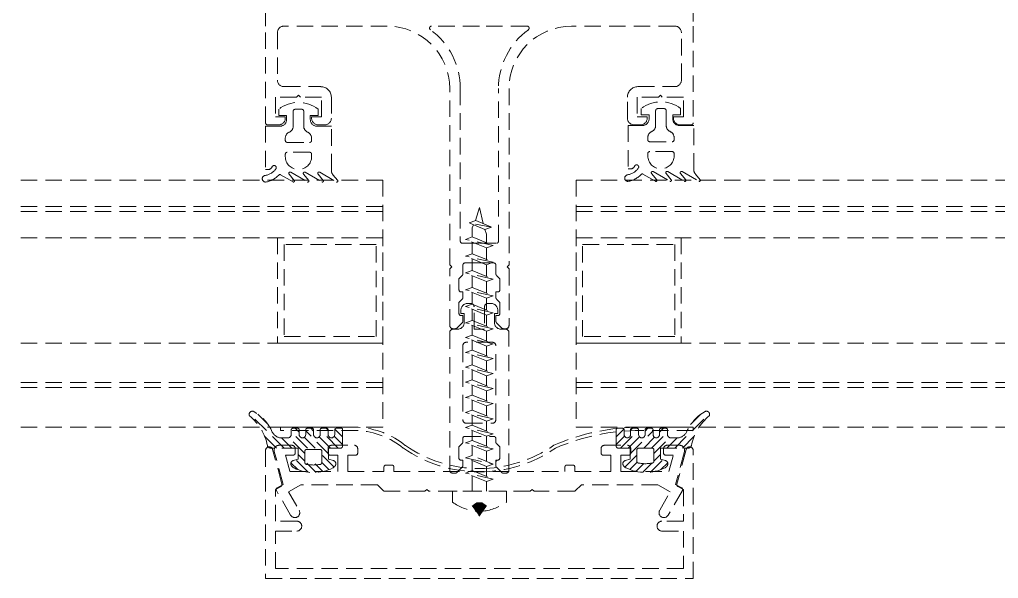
# Model space of a CAD drawing. Extents: x -1457 to 23780, y -2071 to 4205.
# Drawn here: x 7627.18 to 7642.06, y 320 to 328.49 of the extents above; entities that cross this region are included whole.
import ezdxf

# ---------------------------------------------------------------- set-up
doc = ezdxf.new("R2010")
doc.units = 0
doc.header["$MEASUREMENT"] = 0
doc.linetypes.add('HIDDEN', pattern=[0.375, 0.25, -0.125])
doc.layers.add('M-TEFRIS2-015', color=129, linetype='Continuous', lineweight=9)

msp = doc.modelspace()

# ---------------------------------------------------------------- linework, layer by layer
at = {"layer": 'M-TEFRIS2-015', "linetype": 'HIDDEN', "lineweight": 0}
for p, q in [((7630.917, 328.395), (7630.917, 329.465)), ((7637.417, 329.465), (7637.417, 328.395)), ((7630.917, 326.925), (7630.917, 328.395)), ((7632.767, 328.395), (7631.197, 328.395)), ((7634.167, 328.395), (7633.44, 328.395)), ((7634.893, 328.395), (7634.167, 328.395)), ((7637.137, 328.395), (7635.567, 328.395)), ((7637.417, 328.395), (7637.417, 326.925)), ((7631.097, 328.295), (7631.097, 327.575)), ((7637.237, 327.575), (7637.237, 328.295)), ((7631.197, 327.475), (7631.757, 327.475)), ((7633.717, 324.765), (7633.717, 327.445)), ((7633.877, 327.445), (7633.877, 325.125)), ((7634.457, 325.125), (7634.457, 327.445)), ((7634.617, 327.445), (7634.617, 324.765)), ((7636.577, 327.475), (7637.137, 327.475)), ((7631.387, 327.315), (7631.067, 327.315)), ((7631.067, 327.315), (7631.067, 327.015)), ((7631.417, 327.345), (7631.387, 327.315)), ((7631.447, 327.315), (7631.417, 327.345)), ((7631.767, 327.315), (7631.447, 327.315)), ((7631.767, 327.015), (7631.767, 327.315)), ((7631.917, 327.315), (7631.917, 326.995)), ((7636.417, 326.995), (7636.417, 327.315)), ((7636.887, 327.315), (7636.567, 327.315)), ((7636.567, 327.315), (7636.567, 327.015)), ((7636.917, 327.345), (7636.887, 327.315)), ((7636.947, 327.315), (7636.917, 327.345)), ((7637.267, 327.315), (7636.947, 327.315)), ((7637.267, 327.015), (7637.267, 327.315)), ((7636.626, 327.145), (7636.626, 327.045)), ((7637.226, 327.045), (7637.226, 327.145)), ((7631.067, 327.015), (7631.217, 327.015)), ((7631.117, 327.135), (7631.117, 327.035)), ((7631.117, 327.035), (7631.237, 327.035)), ((7631.217, 327.015), (7631.217, 326.995)), ((7631.237, 327.035), (7631.237, 326.975)), ((7631.337, 327.101), (7631.337, 326.875)), ((7631.497, 326.875), (7631.497, 327.101)), ((7631.597, 326.975), (7631.597, 327.035)), ((7631.597, 327.035), (7631.717, 327.035)), ((7631.617, 326.995), (7631.617, 327.015)), ((7631.617, 327.015), (7631.767, 327.015)), ((7631.717, 327.035), (7631.717, 327.135)), ((7636.567, 327.015), (7636.717, 327.015)), ((7636.626, 327.045), (7636.746, 327.045)), ((7636.717, 327.015), (7636.717, 326.995)), ((7636.746, 327.045), (7636.746, 326.985)), ((7636.846, 327.111), (7636.846, 326.885)), ((7637.006, 326.885), (7637.006, 327.111)), ((7637.106, 326.985), (7637.106, 327.045)), ((7637.106, 327.045), (7637.226, 327.045)), ((7637.117, 326.995), (7637.117, 327.015)), ((7637.117, 327.015), (7637.267, 327.015)), ((7631.137, 326.875), (7630.917, 326.875)), ((7630.917, 326.875), (7630.917, 326.215)), ((7631.117, 326.895), (7630.947, 326.895)), ((7631.917, 326.875), (7631.697, 326.875)), ((7631.817, 326.895), (7631.717, 326.895)), ((7631.917, 326.202), (7631.917, 326.875)), ((7636.646, 326.885), (7636.426, 326.885)), ((7636.426, 326.885), (7636.426, 326.225)), ((7636.617, 326.895), (7636.517, 326.895)), ((7637.426, 326.885), (7637.206, 326.885)), ((7637.387, 326.895), (7637.217, 326.895)), ((7637.426, 326.212), (7637.426, 326.885)), ((7636.726, 326.701), (7636.726, 326.668)), ((7637.126, 326.668), (7637.126, 326.701)), ((7631.217, 326.691), (7631.217, 326.658)), ((7631.247, 326.628), (7631.587, 326.628)), ((7631.617, 326.658), (7631.617, 326.691)), ((7636.756, 326.638), (7637.096, 326.638)), ((7631.217, 326.448), (7631.217, 326.415)), ((7631.587, 326.478), (7631.247, 326.478)), ((7631.617, 326.415), (7631.617, 326.448)), ((7636.726, 326.458), (7636.726, 326.425)), ((7637.096, 326.488), (7636.756, 326.488)), ((7637.126, 326.425), (7637.126, 326.458)), ((7630.917, 326.215), (7630.956, 326.215)), ((7631.144, 326.137), (7631.335, 326.027)), ((7631.354, 326.049), (7631.275, 326.144)), ((7631.3, 326.174), (7631.555, 326.027)), ((7631.574, 326.049), (7631.495, 326.144)), ((7631.52, 326.174), (7631.775, 326.027)), ((7631.794, 326.049), (7631.715, 326.144)), ((7631.74, 326.174), (7631.995, 326.027)), ((7632.014, 326.049), (7631.94, 326.137)), ((7636.426, 326.225), (7636.465, 326.225)), ((7636.653, 326.147), (7636.844, 326.037)), ((7636.863, 326.059), (7636.784, 326.154)), ((7636.809, 326.184), (7637.064, 326.037)), ((7637.083, 326.059), (7637.004, 326.154)), ((7637.029, 326.184), (7637.284, 326.037)), ((7637.303, 326.059), (7637.224, 326.154)), ((7637.249, 326.184), (7637.504, 326.037)), ((7637.523, 326.059), (7637.449, 326.147)), ((7632.698, 326.053), (7463.532, 326.053)), ((7632.698, 326.053), (7632.698, 322.301)), ((7635.636, 326.053), (7635.636, 322.301)), ((7635.636, 326.053), (7696.866, 326.053)), ((7632.698, 325.653), (7463.532, 325.653)), ((7632.698, 325.577), (7463.532, 325.577)), ((7634.167, 325.636), (7634.109, 325.439)), ((7634.167, 325.636), (7634.222, 325.393)), ((7635.636, 325.653), (7696.866, 325.653)), ((7635.636, 325.577), (7696.866, 325.577)), ((7634.011, 325.404), (7634.111, 325.44)), ((7634.352, 325.338), (7634.011, 325.404)), ((7634.252, 325.302), (7634.011, 325.404)), ((7634.079, 325.375), (7634.058, 325.33)), ((7634.111, 325.44), (7634.352, 325.338)), ((7634.057, 325.19), (7634.057, 325.321)), ((7634.352, 325.338), (7634.252, 325.302)), ((7634.252, 325.302), (7634.275, 325.235)), ((7634.277, 325.101), (7634.277, 325.228)), ((7632.698, 325.177), (7463.532, 325.177)), ((7632.698, 325.177), (7631.098, 325.177)), ((7631.098, 325.177), (7631.098, 323.577)), ((7632.598, 325.077), (7631.198, 325.077)), ((7631.198, 325.077), (7631.198, 323.677)), ((7632.598, 323.677), (7632.598, 325.077)), ((7632.698, 323.577), (7632.698, 325.177)), ((7633.907, 325.095), (7634.167, 325.095)), ((7633.957, 325.154), (7634.057, 325.19)), ((7634.277, 325.024), (7633.957, 325.154)), ((7634.377, 325.06), (7633.957, 325.154)), ((7634.057, 325.19), (7634.377, 325.06)), ((7634.057, 325.19), (7634.377, 325.06)), ((7634.057, 324.935), (7634.057, 325.113)), ((7634.167, 325.095), (7634.427, 325.095)), ((7635.636, 323.577), (7635.636, 325.177)), ((7635.636, 325.177), (7637.236, 325.177)), ((7635.636, 325.177), (7696.866, 325.177)), ((7635.736, 323.677), (7635.736, 325.077)), ((7635.736, 325.077), (7637.136, 325.077)), ((7637.136, 325.077), (7637.136, 323.677)), ((7637.236, 325.177), (7637.236, 323.577)), ((7633.957, 324.898), (7634.057, 324.935)), ((7634.057, 324.935), (7634.377, 324.805)), ((7634.057, 324.935), (7634.377, 324.805)), ((7634.377, 325.06), (7634.277, 325.024)), ((7634.277, 324.845), (7634.277, 325.024)), ((7633.747, 324.735), (7633.717, 324.765)), ((7633.917, 324.765), (7633.917, 324.636)), ((7634.167, 324.795), (7633.947, 324.795)), ((7634.277, 324.769), (7633.957, 324.898)), ((7634.377, 324.805), (7633.957, 324.898)), ((7634.057, 324.679), (7634.057, 324.858)), ((7634.387, 324.795), (7634.167, 324.795)), ((7634.377, 324.805), (7634.277, 324.769)), ((7634.277, 324.59), (7634.277, 324.769)), ((7634.417, 324.636), (7634.417, 324.765)), ((7634.617, 324.765), (7634.587, 324.735)), ((7633.717, 324.705), (7633.747, 324.735)), ((7633.717, 323.845), (7633.717, 324.705)), ((7633.957, 324.643), (7634.057, 324.679)), ((7634.277, 324.513), (7633.957, 324.643)), ((7634.377, 324.55), (7633.957, 324.643)), ((7634.057, 324.679), (7634.377, 324.55)), ((7634.057, 324.679), (7634.377, 324.55)), ((7634.587, 324.735), (7634.617, 324.705)), ((7634.617, 324.705), (7634.617, 323.845)), ((7633.902, 324.6), (7633.857, 324.555)), ((7633.857, 324.555), (7633.857, 324.385)), ((7634.057, 324.424), (7634.057, 324.602)), ((7634.377, 324.55), (7634.277, 324.513)), ((7634.277, 324.335), (7634.277, 324.513)), ((7634.477, 324.555), (7634.431, 324.6)), ((7634.477, 324.385), (7634.477, 324.555)), ((7633.887, 324.355), (7633.917, 324.355)), ((7633.917, 324.355), (7633.917, 324.276)), ((7633.957, 324.387), (7634.057, 324.424)), ((7634.277, 324.258), (7633.957, 324.387)), ((7634.377, 324.294), (7633.957, 324.387)), ((7634.057, 324.424), (7634.377, 324.294)), ((7634.057, 324.424), (7634.377, 324.294)), ((7634.057, 324.168), (7634.057, 324.347)), ((7634.417, 324.276), (7634.417, 324.355)), ((7634.417, 324.355), (7634.447, 324.355)), ((7633.902, 324.24), (7633.857, 324.195)), ((7633.857, 324.195), (7633.857, 324.025)), ((7633.957, 324.132), (7634.057, 324.168)), ((7634.036, 324.179), (7633.986, 324.179)), ((7634.057, 324.168), (7634.377, 324.039)), ((7634.057, 324.168), (7634.377, 324.039)), ((7634.377, 324.294), (7634.277, 324.258)), ((7634.277, 324.079), (7634.277, 324.258)), ((7634.346, 324.179), (7634.296, 324.179)), ((7634.477, 324.195), (7634.431, 324.24)), ((7634.477, 324.025), (7634.477, 324.195)), ((7633.886, 324.079), (7633.886, 324.029)), ((7633.886, 324.029), (7633.936, 324.029)), ((7633.936, 324.029), (7633.936, 323.889)), ((7634.277, 324.002), (7633.957, 324.132)), ((7634.377, 324.039), (7633.957, 324.132)), ((7634.057, 323.923), (7634.057, 324.091)), ((7634.086, 323.789), (7634.086, 324.129)), ((7634.246, 324.129), (7634.246, 323.789)), ((7634.377, 324.039), (7634.277, 324.002)), ((7634.396, 323.889), (7634.396, 324.029)), ((7634.396, 324.029), (7634.446, 324.029)), ((7634.446, 324.029), (7634.446, 324.079)), ((7633.902, 323.88), (7633.831, 323.809)), ((7633.887, 323.995), (7633.917, 323.995)), ((7633.917, 323.995), (7633.917, 323.916)), ((7633.957, 323.887), (7634.057, 323.923)), ((7634.277, 323.757), (7633.957, 323.887)), ((7634.377, 323.793), (7633.957, 323.887)), ((7634.057, 323.923), (7634.377, 323.793)), ((7634.057, 323.923), (7634.377, 323.793)), ((7634.277, 323.834), (7634.277, 324.002)), ((7634.417, 323.916), (7634.417, 323.995)), ((7634.417, 323.995), (7634.447, 323.995)), ((7634.502, 323.809), (7634.431, 323.88)), ((7633.716, 323.739), (7633.716, 321.649)), ((7633.836, 323.789), (7633.766, 323.789)), ((7633.796, 323.795), (7633.767, 323.795)), ((7634.057, 323.698), (7634.057, 323.851)), ((7634.246, 323.789), (7634.086, 323.789)), ((7634.377, 323.793), (7634.277, 323.757)), ((7634.277, 323.608), (7634.277, 323.757)), ((7634.566, 323.789), (7634.496, 323.789)), ((7634.567, 323.795), (7634.537, 323.795)), ((7634.616, 321.649), (7634.616, 323.739)), ((7632.698, 323.577), (7463.532, 323.577)), ((7631.098, 323.577), (7632.698, 323.577)), ((7631.198, 323.677), (7632.598, 323.677)), ((7633.957, 323.661), (7634.057, 323.698)), ((7634.277, 323.531), (7633.957, 323.661)), ((7634.377, 323.568), (7633.957, 323.661)), ((7634.366, 323.589), (7633.966, 323.589)), ((7634.057, 323.698), (7634.377, 323.568)), ((7634.057, 323.698), (7634.377, 323.568)), ((7634.057, 323.472), (7634.057, 323.626)), ((7637.236, 323.577), (7635.636, 323.577)), ((7635.636, 323.577), (7696.866, 323.577)), ((7637.136, 323.677), (7635.736, 323.677)), ((7633.916, 323.539), (7633.916, 322.409)), ((7633.957, 323.436), (7634.057, 323.472)), ((7634.277, 323.306), (7633.957, 323.436)), ((7634.377, 323.342), (7633.957, 323.436)), ((7634.057, 323.472), (7634.377, 323.342)), ((7634.057, 323.472), (7634.377, 323.342)), ((7634.377, 323.568), (7634.277, 323.531)), ((7634.277, 323.383), (7634.277, 323.531)), ((7634.416, 322.409), (7634.416, 323.539)), ((7634.057, 323.247), (7634.057, 323.4)), ((7634.377, 323.342), (7634.277, 323.306)), ((7634.277, 323.158), (7634.277, 323.306)), ((7633.957, 323.21), (7634.057, 323.247)), ((7634.277, 323.081), (7633.957, 323.21)), ((7634.377, 323.117), (7633.957, 323.21)), ((7634.057, 323.247), (7634.377, 323.117)), ((7634.057, 323.247), (7634.377, 323.117)), ((7634.057, 323.017), (7634.057, 323.175)), ((7633.957, 322.981), (7634.057, 323.017)), ((7634.277, 322.851), (7633.957, 322.981)), ((7634.377, 322.887), (7633.957, 322.981)), ((7634.057, 323.017), (7634.377, 322.887)), ((7634.057, 323.017), (7634.377, 322.887)), ((7634.377, 323.117), (7634.277, 323.081)), ((7634.277, 322.928), (7634.277, 323.081)), ((7632.698, 322.977), (7463.532, 322.977)), ((7632.698, 322.901), (7463.532, 322.901)), ((7634.057, 322.787), (7634.057, 322.94)), ((7634.377, 322.887), (7634.277, 322.851)), ((7634.277, 322.698), (7634.277, 322.851)), ((7635.636, 322.977), (7696.866, 322.977)), ((7635.636, 322.901), (7696.866, 322.901)), ((7633.957, 322.751), (7634.057, 322.787)), ((7634.277, 322.621), (7633.957, 322.751)), ((7634.377, 322.658), (7633.957, 322.751)), ((7634.057, 322.787), (7634.377, 322.658)), ((7634.057, 322.787), (7634.377, 322.658)), ((7634.057, 322.558), (7634.057, 322.71)), ((7633.957, 322.521), (7634.057, 322.558)), ((7634.057, 322.558), (7634.377, 322.428)), ((7634.377, 322.658), (7634.277, 322.621)), ((7634.277, 322.469), (7634.277, 322.621)), ((7631.198, 321.981), (7630.67, 322.509)), ((7630.956, 322.341), (7630.8, 322.497)), ((7634.277, 322.392), (7633.957, 322.521)), ((7634.377, 322.428), (7633.957, 322.521)), ((7634.057, 322.328), (7634.057, 322.481)), ((7634.377, 322.428), (7634.277, 322.392)), ((7634.277, 322.239), (7634.277, 322.392)), ((7637.135, 321.981), (7637.664, 322.509)), ((7637.377, 322.341), (7637.533, 322.497)), ((7632.698, 322.301), (7463.532, 322.301)), ((7631.144, 322.248), (7631.144, 322.298)), ((7631.144, 322.298), (7632.323, 322.298)), ((7632.322, 322.248), (7631.144, 322.248)), ((7631.308, 322.265), (7631.309, 322.268)), ((7631.308, 322.262), (7631.308, 322.265)), ((7631.308, 322.187), (7631.308, 322.262)), ((7631.309, 322.268), (7631.31, 322.271)), ((7631.31, 322.271), (7631.311, 322.274)), ((7631.311, 322.274), (7631.314, 322.276)), ((7631.314, 322.276), (7631.316, 322.279)), ((7631.316, 322.279), (7631.319, 322.28)), ((7631.319, 322.28), (7631.322, 322.281)), ((7631.322, 322.281), (7631.328, 322.282)), ((7631.328, 322.282), (7631.408, 322.282)), ((7631.428, 322.223), (7631.368, 322.282)), ((7631.408, 322.282), (7631.411, 322.282)), ((7631.411, 322.282), (7631.414, 322.281)), ((7631.414, 322.281), (7631.417, 322.28)), ((7631.417, 322.28), (7631.419, 322.279)), ((7631.419, 322.279), (7631.422, 322.276)), ((7631.422, 322.276), (7631.424, 322.274)), ((7631.424, 322.274), (7631.426, 322.271)), ((7631.426, 322.271), (7631.427, 322.268)), ((7631.427, 322.268), (7631.428, 322.262)), ((7631.428, 322.262), (7631.428, 322.187)), ((7631.528, 322.265), (7631.529, 322.268)), ((7631.528, 322.262), (7631.528, 322.265)), ((7631.528, 322.187), (7631.528, 322.262)), ((7631.874, 321.895), (7631.528, 322.241)), ((7631.529, 322.268), (7631.53, 322.271)), ((7631.53, 322.271), (7631.531, 322.274)), ((7631.531, 322.274), (7631.534, 322.276)), ((7631.534, 322.276), (7631.536, 322.279)), ((7631.536, 322.279), (7631.539, 322.28)), ((7631.539, 322.28), (7631.542, 322.281)), ((7631.542, 322.281), (7631.548, 322.282)), ((7631.548, 322.282), (7631.628, 322.282)), ((7631.648, 322.238), (7631.604, 322.282)), ((7631.628, 322.282), (7631.631, 322.282)), ((7631.631, 322.282), (7631.634, 322.281)), ((7631.634, 322.281), (7631.637, 322.28)), ((7631.637, 322.28), (7631.639, 322.279)), ((7631.639, 322.279), (7631.642, 322.276)), ((7631.642, 322.276), (7631.644, 322.274)), ((7631.644, 322.274), (7631.646, 322.271)), ((7631.646, 322.271), (7631.647, 322.268)), ((7631.647, 322.268), (7631.648, 322.262)), ((7631.648, 322.262), (7631.648, 322.187)), ((7631.748, 322.265), (7631.749, 322.268)), ((7631.748, 322.262), (7631.748, 322.265)), ((7631.748, 322.187), (7631.748, 322.262)), ((7632.023, 321.981), (7631.748, 322.256)), ((7631.749, 322.268), (7631.75, 322.271)), ((7631.75, 322.271), (7631.751, 322.274)), ((7631.751, 322.274), (7631.754, 322.276)), ((7631.754, 322.276), (7631.756, 322.279)), ((7631.756, 322.279), (7631.759, 322.28)), ((7631.759, 322.28), (7631.762, 322.281)), ((7631.762, 322.281), (7631.768, 322.282)), ((7631.768, 322.282), (7631.848, 322.282)), ((7631.868, 322.254), (7631.84, 322.282)), ((7631.848, 322.282), (7631.851, 322.282)), ((7631.851, 322.282), (7631.854, 322.281)), ((7631.854, 322.281), (7631.857, 322.28)), ((7631.857, 322.28), (7631.859, 322.279)), ((7631.859, 322.279), (7631.862, 322.276)), ((7631.862, 322.276), (7631.864, 322.274)), ((7631.864, 322.274), (7631.866, 322.271)), ((7631.866, 322.271), (7631.867, 322.268)), ((7631.867, 322.268), (7631.868, 322.262)), ((7631.868, 322.262), (7631.868, 322.187)), ((7631.968, 322.265), (7631.969, 322.268)), ((7631.968, 322.262), (7631.968, 322.265)), ((7631.968, 322.187), (7631.968, 322.262)), ((7631.969, 322.268), (7631.97, 322.271)), ((7632.088, 322.152), (7631.969, 322.27)), ((7631.97, 322.271), (7631.971, 322.274)), ((7631.971, 322.274), (7631.974, 322.276)), ((7631.974, 322.276), (7631.976, 322.279)), ((7631.976, 322.279), (7631.979, 322.28)), ((7631.979, 322.28), (7631.982, 322.281)), ((7631.982, 322.281), (7631.988, 322.282)), ((7631.988, 322.282), (7632.068, 322.282)), ((7632.068, 322.282), (7632.071, 322.282)), ((7632.071, 322.282), (7632.074, 322.282)), ((7632.074, 322.282), (7632.077, 322.28)), ((7632.077, 322.28), (7632.079, 322.279)), ((7632.085, 322.273), (7632.078, 322.279)), ((7632.079, 322.279), (7632.082, 322.277)), ((7632.082, 322.277), (7632.084, 322.274)), ((7632.084, 322.274), (7632.086, 322.271)), ((7632.086, 322.271), (7632.087, 322.268)), ((7632.087, 322.268), (7632.088, 322.262)), ((7632.088, 322.262), (7632.088, 322.011)), ((7633.957, 322.292), (7634.057, 322.328)), ((7634.277, 322.162), (7633.957, 322.292)), ((7634.377, 322.198), (7633.957, 322.292)), ((7633.966, 322.359), (7634.366, 322.359)), ((7634.057, 322.328), (7634.377, 322.198)), ((7634.057, 322.098), (7634.057, 322.251)), ((7635.636, 322.301), (7696.866, 322.301)), ((7636.248, 322.271), (7636.246, 322.268)), ((7636.246, 322.152), (7636.364, 322.27)), ((7636.246, 322.268), (7636.246, 322.262)), ((7636.246, 322.262), (7636.246, 322.011)), ((7636.249, 322.274), (7636.248, 322.271)), ((7636.249, 322.273), (7636.255, 322.279)), ((7636.251, 322.277), (7636.249, 322.274)), ((7636.254, 322.279), (7636.251, 322.277)), ((7636.257, 322.28), (7636.254, 322.279)), ((7636.26, 322.282), (7636.257, 322.28)), ((7636.263, 322.282), (7636.26, 322.282)), ((7636.266, 322.282), (7636.263, 322.282)), ((7636.346, 322.282), (7636.266, 322.282)), ((7636.31, 321.981), (7636.586, 322.256)), ((7636.351, 322.281), (7636.346, 322.282)), ((7636.354, 322.28), (7636.351, 322.281)), ((7636.357, 322.279), (7636.354, 322.28)), ((7636.36, 322.276), (7636.357, 322.279)), ((7636.362, 322.274), (7636.36, 322.276)), ((7636.364, 322.271), (7636.362, 322.274)), ((7636.365, 322.268), (7636.364, 322.271)), ((7636.365, 322.265), (7636.365, 322.268)), ((7636.366, 322.262), (7636.365, 322.265)), ((7636.366, 322.187), (7636.366, 322.262)), ((7636.46, 321.895), (7636.806, 322.241)), ((7636.466, 322.254), (7636.494, 322.282)), ((7636.468, 322.271), (7636.466, 322.268)), ((7636.466, 322.268), (7636.466, 322.262)), ((7636.466, 322.262), (7636.466, 322.187)), ((7636.469, 322.274), (7636.468, 322.271)), ((7636.471, 322.276), (7636.469, 322.274)), ((7636.474, 322.279), (7636.471, 322.276)), ((7636.477, 322.28), (7636.474, 322.279)), ((7636.48, 322.281), (7636.477, 322.28)), ((7636.483, 322.282), (7636.48, 322.281)), ((7636.486, 322.282), (7636.483, 322.282)), ((7636.566, 322.282), (7636.486, 322.282)), ((7636.571, 322.281), (7636.566, 322.282)), ((7636.574, 322.28), (7636.571, 322.281)), ((7636.577, 322.279), (7636.574, 322.28)), ((7636.58, 322.276), (7636.577, 322.279)), ((7636.582, 322.274), (7636.58, 322.276)), ((7636.584, 322.271), (7636.582, 322.274)), ((7636.585, 322.268), (7636.584, 322.271)), ((7636.585, 322.265), (7636.585, 322.268)), ((7636.586, 322.262), (7636.585, 322.265)), ((7636.586, 322.187), (7636.586, 322.262)), ((7636.618, 322.298), (7637.417, 322.298)), ((7637.417, 322.248), (7636.618, 322.248)), ((7636.686, 322.238), (7636.729, 322.282)), ((7636.688, 322.271), (7636.686, 322.268)), ((7636.686, 322.268), (7636.686, 322.262)), ((7636.686, 322.262), (7636.686, 322.187)), ((7636.689, 322.274), (7636.688, 322.271)), ((7636.691, 322.276), (7636.689, 322.274)), ((7636.694, 322.279), (7636.691, 322.276)), ((7636.697, 322.28), (7636.694, 322.279)), ((7636.7, 322.281), (7636.697, 322.28)), ((7636.703, 322.282), (7636.7, 322.281)), ((7636.706, 322.282), (7636.703, 322.282)), ((7636.786, 322.282), (7636.706, 322.282)), ((7636.791, 322.281), (7636.786, 322.282)), ((7636.794, 322.28), (7636.791, 322.281)), ((7636.797, 322.279), (7636.794, 322.28)), ((7636.8, 322.276), (7636.797, 322.279)), ((7636.802, 322.274), (7636.8, 322.276)), ((7636.804, 322.271), (7636.802, 322.274)), ((7636.805, 322.268), (7636.804, 322.271)), ((7636.805, 322.265), (7636.805, 322.268)), ((7636.806, 322.262), (7636.805, 322.265)), ((7636.806, 322.187), (7636.806, 322.262)), ((7636.906, 322.223), (7636.965, 322.282)), ((7636.908, 322.271), (7636.906, 322.268)), ((7636.906, 322.268), (7636.906, 322.262)), ((7636.906, 322.262), (7636.906, 322.187)), ((7636.909, 322.274), (7636.908, 322.271)), ((7636.911, 322.276), (7636.909, 322.274)), ((7636.914, 322.279), (7636.911, 322.276)), ((7636.917, 322.28), (7636.914, 322.279)), ((7636.92, 322.281), (7636.917, 322.28)), ((7636.923, 322.282), (7636.92, 322.281)), ((7636.926, 322.282), (7636.923, 322.282)), ((7637.006, 322.282), (7636.926, 322.282)), ((7637.011, 322.281), (7637.006, 322.282)), ((7637.014, 322.28), (7637.011, 322.281)), ((7637.017, 322.279), (7637.014, 322.28)), ((7637.02, 322.276), (7637.017, 322.279)), ((7637.022, 322.274), (7637.02, 322.276)), ((7637.024, 322.271), (7637.022, 322.274)), ((7637.025, 322.268), (7637.024, 322.271)), ((7637.025, 322.265), (7637.025, 322.268)), ((7637.026, 322.262), (7637.025, 322.265)), ((7637.026, 322.187), (7637.026, 322.262)), ((7637.417, 322.298), (7637.417, 322.248)), ((7631.081, 321.981), (7630.905, 322.156)), ((7631.316, 321.981), (7631.16, 322.137)), ((7631.163, 322.137), (7631.244, 322.137)), ((7631.244, 322.137), (7631.258, 322.137)), ((7631.258, 322.137), (7631.265, 322.137)), ((7631.265, 322.137), (7631.272, 322.139)), ((7631.272, 322.139), (7631.28, 322.142)), ((7631.514, 321.901), (7631.275, 322.14)), ((7631.28, 322.142), (7631.287, 322.146)), ((7631.287, 322.146), (7631.293, 322.151)), ((7631.293, 322.151), (7631.298, 322.158)), ((7631.298, 322.158), (7631.303, 322.165)), ((7631.303, 322.165), (7631.306, 322.172)), ((7631.306, 322.172), (7631.308, 322.187)), ((7631.552, 321.981), (7631.308, 322.225)), ((7631.428, 322.187), (7631.428, 322.179)), ((7631.428, 322.179), (7631.43, 322.172)), ((7631.43, 322.172), (7631.433, 322.165)), ((7631.433, 322.165), (7631.437, 322.158)), ((7631.437, 322.158), (7631.442, 322.151)), ((7631.442, 322.151), (7631.449, 322.146)), ((7631.449, 322.146), (7631.456, 322.142)), ((7631.456, 322.142), (7631.463, 322.139)), ((7631.463, 322.139), (7631.478, 322.137)), ((7631.478, 322.137), (7631.485, 322.137)), ((7631.485, 322.137), (7631.492, 322.139)), ((7631.492, 322.139), (7631.5, 322.142)), ((7631.5, 322.142), (7631.507, 322.146)), ((7631.67, 321.981), (7631.505, 322.145)), ((7631.507, 322.146), (7631.513, 322.151)), ((7631.513, 322.151), (7631.518, 322.158)), ((7631.518, 322.158), (7631.523, 322.165)), ((7631.523, 322.165), (7631.526, 322.172)), ((7631.526, 322.172), (7631.528, 322.187)), ((7631.648, 322.187), (7631.648, 322.179)), ((7631.648, 322.179), (7631.65, 322.172)), ((7631.65, 322.172), (7631.653, 322.165)), ((7631.653, 322.165), (7631.657, 322.158)), ((7631.657, 322.158), (7631.662, 322.151)), ((7631.662, 322.151), (7631.669, 322.146)), ((7631.669, 322.146), (7631.676, 322.142)), ((7631.676, 322.142), (7631.683, 322.139)), ((7631.683, 322.139), (7631.698, 322.137)), ((7631.698, 322.137), (7631.705, 322.137)), ((7631.705, 322.137), (7631.712, 322.139)), ((7631.712, 322.139), (7631.72, 322.142)), ((7631.72, 322.142), (7631.727, 322.146)), ((7631.727, 322.146), (7631.733, 322.151)), ((7631.733, 322.151), (7631.738, 322.158)), ((7631.906, 321.981), (7631.734, 322.152)), ((7631.738, 322.158), (7631.743, 322.165)), ((7631.743, 322.165), (7631.746, 322.172)), ((7631.746, 322.172), (7631.748, 322.187)), ((7631.868, 322.187), (7631.868, 322.179)), ((7631.868, 322.179), (7631.87, 322.172)), ((7631.87, 322.172), (7631.873, 322.165)), ((7631.873, 322.165), (7631.877, 322.158)), ((7631.877, 322.158), (7631.882, 322.151)), ((7631.882, 322.151), (7631.889, 322.146)), ((7631.889, 322.146), (7631.896, 322.142)), ((7631.896, 322.142), (7631.903, 322.139)), ((7631.903, 322.139), (7631.918, 322.137)), ((7631.918, 322.137), (7631.925, 322.137)), ((7631.925, 322.137), (7631.932, 322.139)), ((7631.932, 322.139), (7631.94, 322.142)), ((7631.94, 322.142), (7631.947, 322.146)), ((7631.947, 322.146), (7631.953, 322.151)), ((7631.953, 322.151), (7631.958, 322.158)), ((7631.958, 322.158), (7631.963, 322.165)), ((7632.088, 322.034), (7631.961, 322.161)), ((7631.963, 322.165), (7631.966, 322.172)), ((7631.966, 322.172), (7631.968, 322.187)), ((7633.916, 322.08), (7633.916, 322.129)), ((7633.946, 322.159), (7634.386, 322.159)), ((7633.957, 322.062), (7634.057, 322.098)), ((7634.057, 322.098), (7634.377, 321.968)), ((7634.057, 322.098), (7634.377, 321.968)), ((7634.377, 322.198), (7634.277, 322.162)), ((7634.277, 322.009), (7634.277, 322.162)), ((7634.416, 322.129), (7634.416, 322.08)), ((7636.246, 322.034), (7636.373, 322.161)), ((7636.368, 322.172), (7636.366, 322.187)), ((7636.371, 322.165), (7636.368, 322.172)), ((7636.375, 322.158), (7636.371, 322.165)), ((7636.38, 322.151), (7636.375, 322.158)), ((7636.387, 322.146), (7636.38, 322.151)), ((7636.394, 322.142), (7636.387, 322.146)), ((7636.401, 322.139), (7636.394, 322.142)), ((7636.408, 322.137), (7636.401, 322.139)), ((7636.416, 322.137), (7636.408, 322.137)), ((7636.43, 322.139), (7636.416, 322.137)), ((7636.428, 321.981), (7636.599, 322.152)), ((7636.438, 322.142), (7636.43, 322.139)), ((7636.445, 322.146), (7636.438, 322.142)), ((7636.451, 322.151), (7636.445, 322.146)), ((7636.456, 322.158), (7636.451, 322.151)), ((7636.46, 322.165), (7636.456, 322.158)), ((7636.463, 322.172), (7636.46, 322.165)), ((7636.465, 322.179), (7636.463, 322.172)), ((7636.466, 322.187), (7636.465, 322.179)), ((7636.588, 322.172), (7636.586, 322.187)), ((7636.591, 322.165), (7636.588, 322.172)), ((7636.595, 322.158), (7636.591, 322.165)), ((7636.6, 322.151), (7636.595, 322.158)), ((7636.607, 322.146), (7636.6, 322.151)), ((7636.614, 322.142), (7636.607, 322.146)), ((7636.621, 322.139), (7636.614, 322.142)), ((7636.628, 322.137), (7636.621, 322.139)), ((7636.636, 322.137), (7636.628, 322.137)), ((7636.65, 322.139), (7636.636, 322.137)), ((7636.658, 322.142), (7636.65, 322.139)), ((7636.665, 322.146), (7636.658, 322.142)), ((7636.664, 321.981), (7636.828, 322.145)), ((7636.671, 322.151), (7636.665, 322.146)), ((7636.676, 322.158), (7636.671, 322.151)), ((7636.68, 322.165), (7636.676, 322.158)), ((7636.683, 322.172), (7636.68, 322.165)), ((7636.685, 322.179), (7636.683, 322.172)), ((7636.686, 322.187), (7636.685, 322.179)), ((7636.781, 321.981), (7637.026, 322.225)), ((7636.808, 322.172), (7636.806, 322.187)), ((7636.811, 322.165), (7636.808, 322.172)), ((7636.815, 322.158), (7636.811, 322.165)), ((7636.82, 322.151), (7636.815, 322.158)), ((7636.827, 322.146), (7636.82, 322.151)), ((7636.82, 321.901), (7637.058, 322.14)), ((7636.834, 322.142), (7636.827, 322.146)), ((7636.841, 322.139), (7636.834, 322.142)), ((7636.848, 322.137), (7636.841, 322.139)), ((7636.856, 322.137), (7636.848, 322.137)), ((7636.87, 322.139), (7636.856, 322.137)), ((7636.878, 322.142), (7636.87, 322.139)), ((7636.885, 322.146), (7636.878, 322.142)), ((7636.891, 322.151), (7636.885, 322.146)), ((7636.896, 322.158), (7636.891, 322.151)), ((7636.9, 322.165), (7636.896, 322.158)), ((7636.903, 322.172), (7636.9, 322.165)), ((7636.905, 322.179), (7636.903, 322.172)), ((7636.906, 322.187), (7636.905, 322.179)), ((7637.017, 321.981), (7637.173, 322.137)), ((7637.028, 322.172), (7637.026, 322.187)), ((7637.031, 322.165), (7637.028, 322.172)), ((7637.035, 322.158), (7637.031, 322.165)), ((7637.04, 322.151), (7637.035, 322.158)), ((7637.047, 322.146), (7637.04, 322.151)), ((7637.054, 322.142), (7637.047, 322.146)), ((7637.061, 322.139), (7637.054, 322.142)), ((7637.068, 322.137), (7637.061, 322.139)), ((7637.076, 322.137), (7637.068, 322.137)), ((7637.089, 322.137), (7637.076, 322.137)), ((7637.17, 322.137), (7637.089, 322.137)), ((7637.253, 321.981), (7637.428, 322.156)), ((7630.917, 321.945), (7630.917, 320)), ((7631.414, 321.981), (7630.994, 321.981)), ((7631.166, 321.433), (7631.025, 321.959)), ((7631.121, 322.024), (7631.317, 322.024)), ((7631.367, 321.974), (7631.367, 321.904)), ((7631.414, 321.811), (7631.414, 321.981)), ((7631.544, 321.961), (7631.744, 321.961)), ((7631.544, 321.961), (7631.744, 321.961)), ((7631.867, 321.904), (7631.867, 321.974)), ((7632.058, 321.981), (7631.874, 321.981)), ((7631.874, 321.981), (7631.874, 321.811)), ((7631.917, 322.024), (7632.267, 322.024)), ((7632.317, 321.974), (7632.317, 321.904)), ((7633.856, 321.999), (7633.902, 322.045)), ((7633.856, 321.829), (7633.856, 321.999)), ((7634.377, 321.968), (7633.957, 322.062)), ((7634.277, 321.932), (7633.957, 322.062)), ((7634.057, 321.868), (7634.057, 322.021)), ((7634.377, 321.968), (7634.277, 321.932)), ((7634.431, 322.045), (7634.476, 321.999)), ((7634.476, 321.999), (7634.476, 321.829)), ((7636.017, 321.904), (7636.017, 321.974)), ((7636.067, 322.024), (7636.417, 322.024)), ((7636.276, 321.981), (7636.46, 321.981)), ((7636.46, 321.981), (7636.46, 321.811)), ((7636.467, 321.974), (7636.467, 321.904)), ((7636.56, 321.951), (7636.56, 321.783)), ((7636.56, 321.951), (7636.56, 321.783)), ((7636.79, 321.981), (7636.59, 321.981)), ((7636.79, 321.981), (7636.59, 321.981)), ((7636.82, 321.783), (7636.82, 321.951)), ((7636.82, 321.783), (7636.82, 321.951)), ((7636.92, 321.811), (7636.92, 321.981)), ((7636.92, 321.981), (7637.34, 321.981)), ((7636.967, 321.904), (7636.967, 321.974)), ((7637.017, 322.024), (7637.212, 322.024)), ((7637.309, 321.959), (7637.168, 321.433)), ((7637.417, 320), (7637.417, 321.945)), ((7631.183, 321.43), (7631.049, 321.93)), ((7631.337, 321.874), (7631.22, 321.874)), ((7631.22, 321.874), (7631.286, 321.624)), ((7631.339, 321.791), (7631.414, 321.811)), ((7631.564, 321.616), (7631.378, 321.801)), ((7631.514, 321.783), (7631.414, 321.883)), ((7631.514, 321.763), (7631.514, 321.931)), ((7631.514, 321.763), (7631.514, 321.931)), ((7631.774, 321.931), (7631.774, 321.763)), ((7631.774, 321.931), (7631.774, 321.763)), ((7631.958, 321.693), (7631.774, 321.877)), ((7631.874, 321.811), (7631.949, 321.791)), ((7632.017, 321.874), (7631.897, 321.874)), ((7632.017, 321.624), (7632.017, 321.874)), ((7632.287, 321.874), (7632.167, 321.874)), ((7632.167, 321.874), (7632.167, 321.624)), ((7633.916, 321.799), (7633.886, 321.799)), ((7633.916, 321.72), (7633.916, 321.799)), ((7634.057, 321.868), (7633.957, 321.832)), ((7634.277, 321.702), (7633.957, 321.832)), ((7633.957, 321.832), (7634.377, 321.738)), ((7634.377, 321.738), (7634.057, 321.868)), ((7634.057, 321.638), (7634.057, 321.791)), ((7634.277, 321.779), (7634.277, 321.932)), ((7634.446, 321.799), (7634.416, 321.799)), ((7634.416, 321.799), (7634.416, 321.72)), ((7634.416, 321.779), (7634.436, 321.799)), ((7636.167, 321.874), (7636.047, 321.874)), ((7636.167, 321.624), (7636.167, 321.874)), ((7636.437, 321.874), (7636.317, 321.874)), ((7636.317, 321.874), (7636.317, 321.624)), ((7636.376, 321.693), (7636.56, 321.877)), ((7636.46, 321.811), (7636.385, 321.791)), ((7636.77, 321.616), (7636.956, 321.801)), ((7636.82, 321.783), (7636.92, 321.883)), ((7636.995, 321.791), (7636.92, 321.811)), ((7637.114, 321.874), (7636.997, 321.874)), ((7637.047, 321.624), (7637.114, 321.874)), ((7637.284, 321.93), (7637.15, 321.43)), ((7631.407, 321.654), (7631.303, 321.758)), ((7631.685, 321.612), (7631.545, 321.752)), ((7631.788, 321.627), (7631.671, 321.744)), ((7631.879, 321.654), (7631.768, 321.765)), ((7632.717, 321.624), (7632.717, 321.694)), ((7632.747, 321.724), (7632.837, 321.724)), ((7632.867, 321.694), (7632.867, 321.624)), ((7633.831, 321.614), (7633.902, 321.685)), ((7634.377, 321.738), (7634.277, 321.702)), ((7634.277, 321.549), (7634.277, 321.702)), ((7634.431, 321.685), (7634.502, 321.614)), ((7635.467, 321.624), (7635.467, 321.694)), ((7635.497, 321.724), (7635.587, 321.724)), ((7635.617, 321.694), (7635.617, 321.624)), ((7636.455, 321.654), (7636.566, 321.765)), ((7636.545, 321.627), (7636.662, 321.744)), ((7636.648, 321.612), (7636.788, 321.752)), ((7636.927, 321.654), (7637.03, 321.758)), ((7631.286, 321.624), (7632.017, 321.624)), ((7632.167, 321.624), (7632.717, 321.624)), ((7632.867, 321.624), (7635.467, 321.624)), ((7633.766, 321.599), (7633.796, 321.599)), ((7633.957, 321.602), (7634.057, 321.638)), ((7634.277, 321.472), (7633.957, 321.602)), ((7634.377, 321.508), (7633.957, 321.602)), ((7634.057, 321.638), (7634.377, 321.508)), ((7634.057, 321.325), (7634.057, 321.561)), ((7634.377, 321.508), (7634.277, 321.472)), ((7634.537, 321.599), (7634.566, 321.599)), ((7635.617, 321.624), (7636.167, 321.624)), ((7636.317, 321.624), (7637.047, 321.624)), ((7631.067, 321.35), (7631.152, 321.399)), ((7631.067, 320.87), (7631.067, 321.35)), ((7631.092, 321.377), (7631.183, 321.43)), ((7631.453, 321.424), (7631.266, 321.316)), ((7632.617, 321.424), (7631.453, 321.424)), ((7632.708, 321.333), (7632.617, 321.424)), ((7633.367, 321.354), (7633.337, 321.324)), ((7633.397, 321.324), (7633.367, 321.354)), ((7634.277, 321.325), (7634.277, 321.472)), ((7634.967, 321.354), (7634.937, 321.324)), ((7634.997, 321.324), (7634.967, 321.354)), ((7635.717, 321.424), (7635.625, 321.333)), ((7636.88, 321.424), (7635.717, 321.424)), ((7637.068, 321.316), (7636.88, 321.424)), ((7637.15, 321.43), (7637.242, 321.377)), ((7637.182, 321.399), (7637.267, 321.35)), ((7637.267, 321.35), (7637.267, 320.87)), ((7631.297, 320.962), (7631.081, 321.336)), ((7631.266, 321.316), (7631.427, 321.037)), ((7633.337, 321.324), (7632.729, 321.324)), ((7634.167, 321.324), (7633.397, 321.324)), ((7634.577, 321.325), (7633.757, 321.325)), ((7633.757, 321.16), (7633.757, 321.325)), ((7634.937, 321.324), (7634.167, 321.324)), ((7634.577, 321.16), (7634.577, 321.325)), ((7635.604, 321.324), (7634.997, 321.324)), ((7636.907, 321.037), (7637.068, 321.316)), ((7637.253, 321.336), (7637.036, 320.962)), ((7631.392, 320.87), (7631.067, 320.87)), ((7637.267, 320.87), (7636.942, 320.87)), ((7631.067, 320.15), (7631.067, 320.72)), ((7631.067, 320.72), (7631.392, 320.72)), ((7636.942, 320.72), (7637.267, 320.72)), ((7637.267, 320.72), (7637.267, 320.15)), ((7637.267, 320.15), (7631.067, 320.15)), ((7630.917, 320), (7637.417, 320))]:
    msp.add_line(p, q, dxfattribs=at)
at = {"layer": 'M-TEFRIS2-015', "linetype": 'HIDDEN', "lineweight": 0, "const_width": 0.2}
msp.add_lwpolyline([(7634.109, 321.022), (7634.154, 321.055), (7634.179, 321.055), (7634.225, 321.022)], dxfattribs=at)
at = {"layer": 'M-TEFRIS2-015', "linetype": 'HIDDEN', "lineweight": 0}
for centre, radius, start, end in [((7631.197, 328.295), 0.1, 90, 180), ((7632.767, 327.445), 0.95, 360, 90), ((7633.44, 328.365), 0.03, 90, 233.8056), ((7632.767, 327.445), 1.11, 0, 53.8056), ((7635.567, 327.445), 1.11, 126.1944, 180), ((7635.567, 327.445), 0.95, 90, 180), ((7634.893, 328.365), 0.03, 306.1944, 90), ((7637.137, 328.295), 0.1, 0, 90), ((7631.197, 327.575), 0.1, 180, 270), ((7631.757, 327.315), 0.16, 0, 90), ((7636.577, 327.315), 0.16, 90, 180), ((7637.137, 327.575), 0.1, 270, 0), ((7631.417, 326.735), 0.5, 53.1301, 126.8699), ((7636.926, 326.745), 0.5, 53.1301, 126.8699), ((7636.926, 326.745), 0.4, 82.2336, 97.7664), ((7631.367, 327.101), 0.03, 97.7664, 180), ((7631.417, 326.735), 0.4, 82.2336, 97.7664), ((7631.467, 327.101), 0.03, 0, 82.2336), ((7636.876, 327.111), 0.03, 97.7664, 180), ((7636.976, 327.111), 0.03, 360, 82.2336), ((7630.947, 326.925), 0.03, 180, 270), ((7631.117, 326.995), 0.1, 270, 0), ((7631.137, 326.975), 0.1, 270, 0), ((7631.237, 326.875), 0.1, 293.5782, 360), ((7631.597, 326.875), 0.1, 180, 246.4218), ((7631.697, 326.975), 0.1, 180, 270), ((7631.717, 326.995), 0.1, 180, 270), ((7631.817, 326.995), 0.1, 270, 360), ((7636.517, 326.995), 0.1, 180, 270), ((7636.617, 326.995), 0.1, 270, 0), ((7636.646, 326.985), 0.1, 270, 0), ((7636.746, 326.885), 0.1, 293.5782, 0), ((7637.106, 326.885), 0.1, 180, 246.4218), ((7637.206, 326.985), 0.1, 180, 270), ((7637.217, 326.995), 0.1, 180, 270), ((7637.387, 326.925), 0.03, 270, 0), ((7631.317, 326.691), 0.1, 113.5782, 180), ((7631.517, 326.691), 0.1, 360, 66.4218), ((7636.826, 326.701), 0.1, 113.5782, 180), ((7637.026, 326.701), 0.1, 0, 66.4218), ((7631.247, 326.658), 0.03, 180, 270), ((7631.587, 326.658), 0.03, 270, 0), ((7636.756, 326.668), 0.03, 180, 270), ((7637.096, 326.668), 0.03, 270, 360), ((7631.247, 326.448), 0.03, 90, 180), ((7631.417, 326.415), 0.2, 180, 0), ((7631.587, 326.448), 0.03, 360, 90), ((7636.756, 326.458), 0.03, 90, 180), ((7636.926, 326.425), 0.2, 180, 0), ((7637.096, 326.458), 0.03, 0, 90), ((7630.956, 326.28), 0.065, 270, 338.4093), ((7631.047, 326.244), 0.0327, 324.5697, 158.4093), ((7636.465, 326.29), 0.065, 270, 338.4093), ((7636.556, 326.254), 0.0327, 324.5697, 158.4093), ((7630.917, 326.075), 0.05, 91.5146, 269.0278), ((7630.875, 326.364), 0.242, 279.6907, 325.1975), ((7630.852, 326.391), 0.372, 279.8485, 316.5), ((7631.134, 326.12), 0.02, 60, 128.3857), ((7631.29, 326.157), 0.02, 60, 220), ((7631.51, 326.157), 0.02, 60, 220), ((7631.73, 326.157), 0.02, 60, 220), ((7632.017, 326.202), 0.1, 180, 220), ((7636.426, 326.085), 0.05, 91.5146, 269.0278), ((7636.383, 326.374), 0.242, 279.6907, 325.1975), ((7636.361, 326.401), 0.372, 279.8485, 316.5), ((7636.643, 326.129), 0.02, 60, 128.3857), ((7636.799, 326.166), 0.02, 60, 220), ((7637.019, 326.166), 0.02, 60, 220), ((7637.239, 326.166), 0.02, 60, 220), ((7637.526, 326.212), 0.1, 180, 220), ((7631.342, 326.04), 0.015, 240, 40), ((7631.562, 326.04), 0.015, 240, 40), ((7631.782, 326.04), 0.015, 240, 40), ((7632.002, 326.04), 0.015, 240, 40), ((7636.851, 326.05), 0.015, 240, 40), ((7637.071, 326.05), 0.015, 240, 40), ((7637.291, 326.05), 0.015, 240, 40), ((7637.511, 326.05), 0.015, 240, 40), ((7634.077, 325.321), 0.02, 155.3251, 180), ((7634.257, 325.228), 0.02, 0, 19.1116), ((7633.907, 325.125), 0.03, 180, 270), ((7634.427, 325.125), 0.03, 270, 0), ((7633.947, 324.765), 0.03, 90, 180), ((7634.387, 324.765), 0.03, 360, 90), ((7633.867, 324.636), 0.05, 315, 0), ((7634.467, 324.636), 0.05, 180, 225), ((7633.887, 324.385), 0.03, 180, 270), ((7634.447, 324.385), 0.03, 270, 0), ((7633.986, 324.079), 0.1, 90, 180), ((7633.867, 324.276), 0.05, 315, 0), ((7634.036, 324.129), 0.05, 0, 90), ((7634.296, 324.129), 0.05, 90, 180), ((7634.346, 324.079), 0.1, 360, 90), ((7634.467, 324.276), 0.05, 180, 225), ((7633.887, 324.025), 0.03, 180, 270), ((7634.447, 324.025), 0.03, 270, 360), ((7633.836, 323.889), 0.1, 270, 360), ((7633.867, 323.916), 0.05, 315, 0), ((7634.496, 323.889), 0.1, 180, 270), ((7634.467, 323.916), 0.05, 180, 225), ((7633.766, 323.739), 0.05, 90, 180), ((7633.767, 323.845), 0.05, 180, 270), ((7633.796, 323.845), 0.05, 270, 315), ((7634.537, 323.845), 0.05, 225, 270), ((7634.566, 323.739), 0.05, 0, 90), ((7634.567, 323.845), 0.05, 270, 0), ((7633.966, 323.539), 0.05, 90, 180), ((7634.366, 323.539), 0.05, 0, 90), ((7630.716, 322.493), 0.0486, 74.5683, 206.9707), ((7630.443, 321.984), 0.625, 22.6612, 62.8), ((7637.891, 321.984), 0.625, 117.2, 157.3388), ((7637.618, 322.493), 0.0486, 333.0293, 105.4317), ((7630.196, 321.875), 0.763, 10.8798, 51.3382), ((7633.966, 322.409), 0.05, 180, 270), ((7634.366, 322.409), 0.05, 270, 0), ((7638.138, 321.875), 0.763, 128.6618, 169.1202), ((7632.256, 321.059), 1.191, 50.6713, 86.8332), ((7632.256, 321.059), 1.241, 50.7674, 86.8976), ((7636.618, 318.98), 3.319, 90, 113.4458), ((7636.618, 318.98), 3.269, 90, 113.3597), ((7631.164, 322.298), 0.162, 207.04, 269.8973), ((7633.946, 322.129), 0.03, 90, 180), ((7634.386, 322.129), 0.03, 0, 90), ((7637.17, 322.298), 0.162, 270.1027, 332.96), ((7630.972, 321.945), 0.0549, 15, 180), ((7630.994, 322.031), 0.05, 193.1598, 270), ((7631.121, 321.949), 0.0747, 90, 195), ((7631.317, 321.974), 0.05, 0, 90), ((7631.544, 321.931), 0.03, 90, 180), ((7631.544, 321.931), 0.03, 90, 180), ((7631.744, 321.931), 0.03, 360, 90), ((7631.744, 321.931), 0.03, 360, 90), ((7631.917, 321.974), 0.05, 90, 180), ((7632.058, 322.011), 0.03, 270, 360), ((7632.267, 321.974), 0.05, 0, 90), ((7634.167, 323.653), 2.033, 235.3586, 270), ((7634.167, 323.653), 1.983, 235.4168, 270), ((7633.866, 322.08), 0.05, 315, 360), ((7634.167, 323.653), 1.983, 270, 304.7826), ((7634.167, 323.653), 2.033, 270, 304.6414), ((7634.466, 322.08), 0.05, 180, 225), ((7636.067, 321.974), 0.05, 90, 180), ((7636.276, 322.011), 0.03, 180, 270), ((7636.417, 321.974), 0.05, 0, 90), ((7636.59, 321.951), 0.03, 90, 180), ((7636.59, 321.951), 0.03, 90, 180), ((7636.79, 321.951), 0.03, 360, 90), ((7636.79, 321.951), 0.03, 360, 90), ((7637.017, 321.974), 0.05, 90, 180), ((7637.212, 321.949), 0.0747, 345, 90), ((7637.362, 321.945), 0.0549, 0, 165), ((7637.34, 322.031), 0.05, 270, 346.8402), ((7631.351, 321.743), 0.05, 104.5985, 212.0394), ((7631.337, 321.904), 0.03, 270, 0), ((7631.897, 321.904), 0.03, 180, 270), ((7631.936, 321.743), 0.05, 327.9606, 75.4015), ((7632.287, 321.904), 0.03, 270, 0), ((7633.886, 321.829), 0.03, 180, 270), ((7634.446, 321.829), 0.03, 270, 0), ((7636.047, 321.904), 0.03, 180, 270), ((7636.397, 321.743), 0.05, 104.5985, 212.0394), ((7636.437, 321.904), 0.03, 270, 0), ((7636.997, 321.904), 0.03, 180, 270), ((7636.982, 321.743), 0.05, 327.9606, 75.4015), ((7631.394, 321.769), 0.1, 212.0394, 243.6122), ((7631.644, 322.273), 0.663, 243.6122, 296.3878), ((7631.544, 321.763), 0.03, 180, 259.176), ((7631.544, 321.763), 0.03, 180, 259.176), ((7631.644, 322.286), 0.562, 259.176, 280.824), ((7631.644, 322.286), 0.562, 259.176, 280.824), ((7631.744, 321.763), 0.03, 280.824, 360), ((7631.744, 321.763), 0.03, 280.824, 360), ((7631.894, 321.769), 0.1, 296.3878, 327.9606), ((7632.747, 321.694), 0.03, 90, 180), ((7632.837, 321.694), 0.03, 0, 90), ((7633.766, 321.649), 0.05, 180, 270), ((7633.866, 321.72), 0.05, 315, 360), ((7634.466, 321.72), 0.05, 180, 225), ((7634.566, 321.649), 0.05, 270, 0), ((7635.497, 321.694), 0.03, 90, 180), ((7635.587, 321.694), 0.03, 0, 90), ((7636.44, 321.769), 0.1, 212.0394, 243.6122), ((7636.69, 322.273), 0.662, 243.6122, 296.3878), ((7636.59, 321.783), 0.03, 180, 259.176), ((7636.59, 321.783), 0.03, 180, 259.176), ((7636.69, 322.306), 0.562, 259.176, 280.824), ((7636.69, 322.306), 0.562, 259.176, 280.824), ((7636.79, 321.783), 0.03, 280.824, 0), ((7636.79, 321.783), 0.03, 280.824, 0), ((7636.94, 321.769), 0.1, 296.3878, 327.9606), ((7633.796, 321.649), 0.05, 270, 315), ((7634.537, 321.649), 0.05, 225, 270), ((7631.107, 321.351), 0.03, 120, 210), ((7631.137, 321.425), 0.03, 300, 15), ((7637.197, 321.425), 0.03, 165, 240), ((7637.227, 321.351), 0.03, 330, 60), ((7632.729, 321.354), 0.03, 225, 270), ((7635.604, 321.354), 0.03, 270, 315), ((7634.212, 321.804), 0.789, 234.7573, 262.4905), ((7634.122, 321.804), 0.789, 277.5095, 305.2427), ((7631.362, 320.999), 0.075, 210, 30), ((7636.972, 320.999), 0.075, 150, 330), ((7631.392, 320.795), 0.075, 270, 90), ((7636.942, 320.795), 0.075, 90, 270)]:
    msp.add_arc(centre, radius, start, end, dxfattribs=at)

doc.saveas('drawing.dxf')
